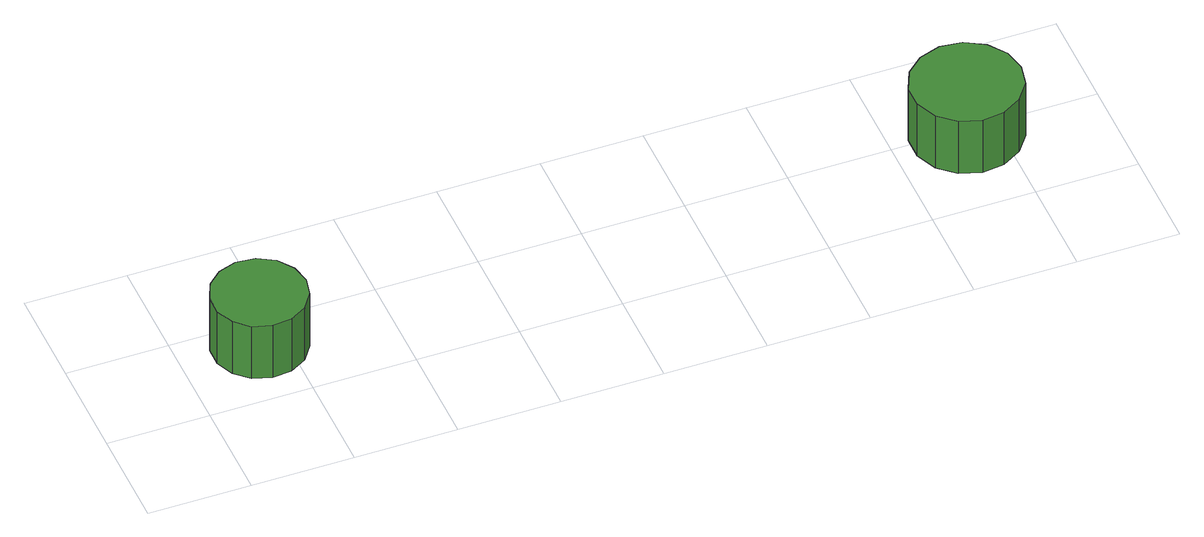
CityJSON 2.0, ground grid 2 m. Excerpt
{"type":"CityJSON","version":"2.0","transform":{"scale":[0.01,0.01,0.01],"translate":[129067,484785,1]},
"CityObjects":{
"tree1":{"type":"SolitaryVegetationObject","attributes":{"function":"something"},"geometry":[{"type":"MultiSurface","lod":"1","boundaries":[[[0,1,2,3,4,5,6,7,8,9,10,11,12,13,14]],[[15,16,17,18,19,20,21,22,23,24,25,26,27,28,29]],[[0,29,28,1]],[[1,28,27,2]],[[2,27,26,3]],[[3,26,25,4]],[[4,25,24,5]],[[5,24,23,6]],[[6,23,22,7]],[[7,22,21,8]],[[8,21,20,9]],[[9,20,19,10]],[[10,19,18,11]],[[11,18,17,12]],[[12,17,16,13]],[[13,16,15,14]],[[14,15,29,0]]]}]},
"tree2":{"type":"SolitaryVegetationObject","attributes":{"function":"something"},"geometry":[{"type":"MultiSurface","lod":"1","boundaries":[[[30,31,32,33,34,35,36,37,38,39,40,41,42,43,44]],[[45,46,47,48,49,50,51,52,53,54,55,56,57,58,59]],[[30,59,58,31]],[[31,58,57,32]],[[32,57,56,33]],[[33,56,55,34]],[[34,55,54,35]],[[35,54,53,36]],[[36,53,52,37]],[[37,52,51,38]],[[38,51,50,39]],[[39,50,49,40]],[[40,49,48,41]],[[41,48,47,42]],[[42,47,46,43]],[[43,46,45,44]],[[44,45,59,30]]]}]}
},
"vertices":[
[243,140,167],[235,177,167],[213,208,167],[180,227,167],[142,231,167],[106,219,167],[78,194,167],[63,159,167],[63,121,167],[78,87,167],[106,61,167],[142,50,167],[180,54,167],[213,72,167],[235,103,167],[235,103,40],[213,72,40],[180,54,40],[142,50,40],[106,61,40],[78,87,40],[63,121,40],[63,159,40],[78,194,40],[106,219,40],[142,231,40],[180,227,40],[213,208,40],[235,177,40],[243,140,40],
[1648,189,165],[1639,232,165],[1613,267,165],[1575,289,165],[1531,294,165],[1489,280,165],[1456,251,165],[1438,211,165],[1438,167,165],[1456,126,165],[1489,97,165],[1531,83,165],[1575,88,165],[1613,110,165],[1639,145,165],[1639,145,38],[1613,110,38],[1575,88,38],[1531,83,38],[1489,97,38],[1456,126,38],[1438,167,38],[1438,211,38],[1456,251,38],[1489,280,38],[1531,294,38],[1575,289,38],[1613,267,38],[1639,232,38],[1648,189,38]
]}
